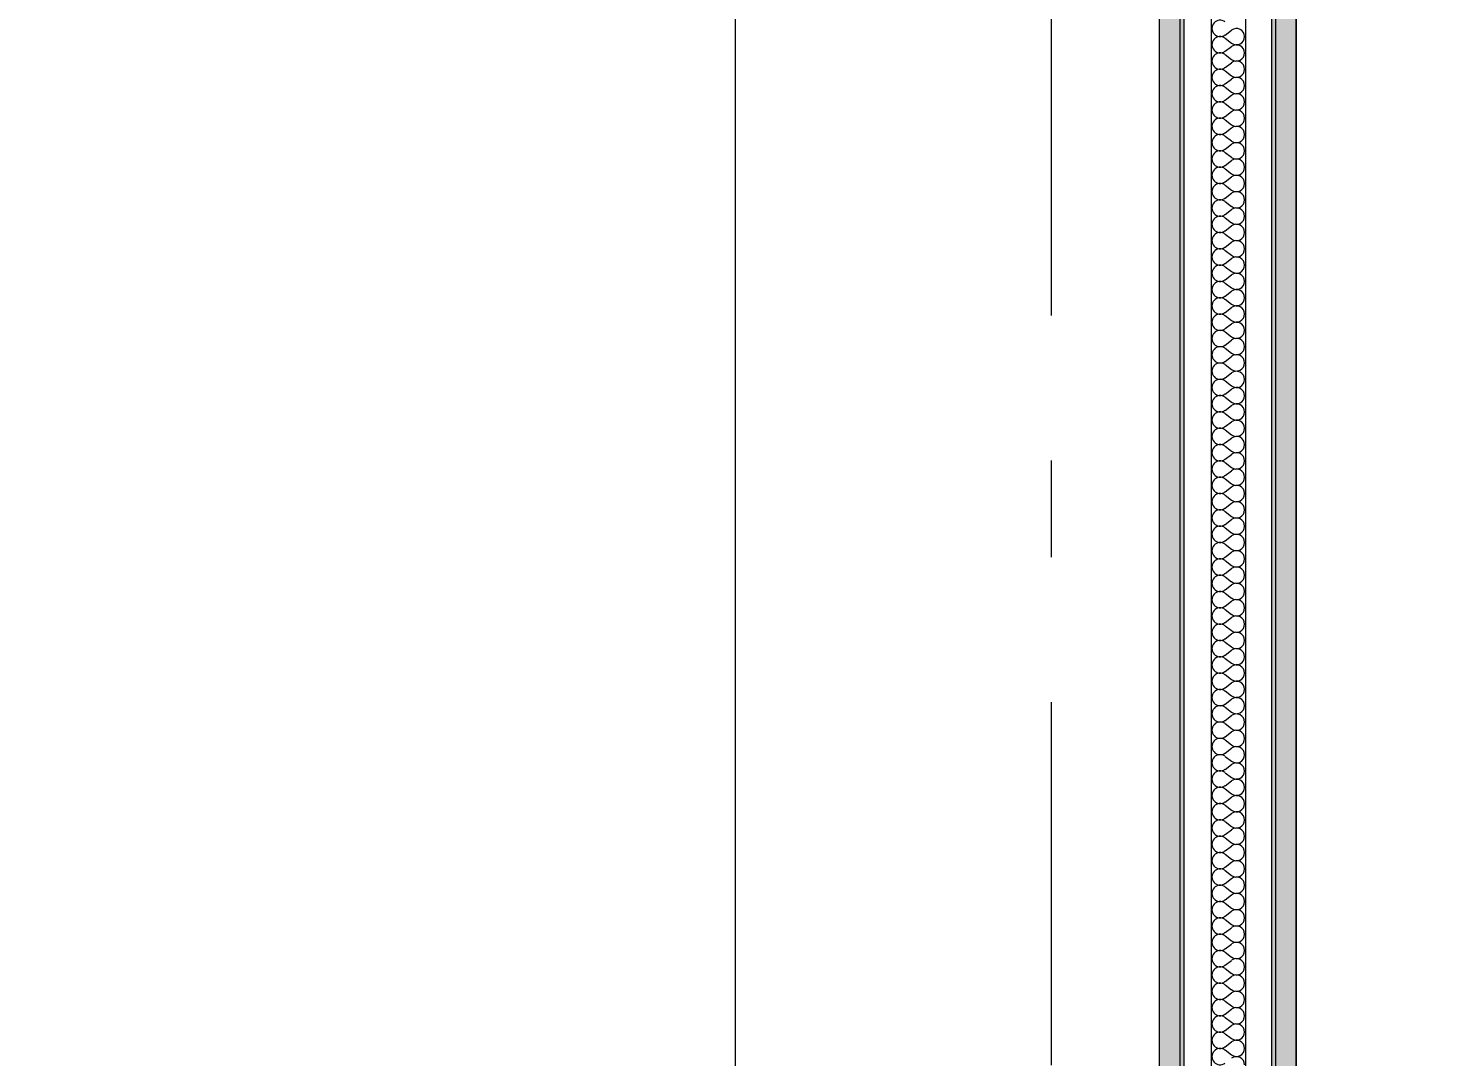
# Model space of a CAD drawing. Header units: millimetres. Extents: x -48147 to 1417267, y -496296 to 18123.
# Drawn here: x 1379785 to 1380822, y -477688 to -476938 of the extents above; entities that cross this region are included whole.
import ezdxf
from ezdxf.enums import TextEntityAlignment as Align

# ---------------------------------------------------------------- set-up
doc = ezdxf.new("R2010")
doc.units = ezdxf.units.MM
doc.header["$MEASUREMENT"] = 0
doc.linetypes.add('Double Dashed', pattern=[546.805537, 264.583325, -105.833328, 70.555556, -105.833328])
doc.linetypes.add('Wipeout_Contour', pattern=[1000, 0, -1000])
for name, color, linetype in [('New_A-15-MG_Structural_Grid_Phase_2', 7, 'Continuous'), ('New_A-25-M_Wall_Int', 7, 'Continuous'), ('New_A-95-D_1_20', 7, 'Continuous')]:
    doc.layers.add(name, color=color, linetype=linetype)
doc.layers.add('New_A-15-MG_Structural_Grid_Phase_2_Pen_No__222', color=7, linetype='Continuous', lineweight=13, true_color=0x65af33)
doc.layers.add('New_A-25-M_Wall_Int_Pen_No__107', color=7, linetype='Continuous', lineweight=15, true_color=0xa6a6a6)
for name, color, linetype, lineweight in [('New_A-25-M_Wall_Int_Pen_No__1', 7, 'Continuous', 13), ('New_A-25-M_Wall_Int_Pen_No__87', 8, 'Continuous', 20), ('New_A-95-D_1_20_Pen_No__1', 7, 'Continuous', 13)]:
    doc.layers.add(name, color=color, linetype=linetype, lineweight=lineweight)
doc.styles.add('GENERATED_STYLE_1', font='')
doc.styles.add('GENERATED_STYLE_2', font='')
doc.styles.get('GENERATED_STYLE_1').set_extended_font_data('Arial')
doc.styles.get('GENERATED_STYLE_2').set_extended_font_data('Swis721 BT')
doc.dimstyles.new('GENERATED_STYLE__4', dxfattribs={"dimtxt": 125, "dimasz": 47.5, "dimexe": 0.18, "dimexo": 50, "dimgap": 0.09, "dimtad": 1, "dimdec": 0, "dimzin": 0, "dimdsep": 46, "dimtxsty": 'GENERATED_STYLE_1', "dimblk": 'ARROWHEAD_2', "dimblk1": 'ARROWHEAD_2', "dimblk2": 'ARROWHEAD_2', "dimcen": 0.09, "dimclrd": 7, "dimclre": 7, "dimclrt": 7, "dimadec": 0, "dimazin": 0, "dimtfac": 1, "dimtdec": 4, "dimtmove": 0, "dimatfit": 3, "dimfxl": 1, "dimtolj": 1, "dimtzin": 0, "dimarcsym": 0})

# ---------------------------------------------------------------- blocks, each defined once
blk = doc.blocks.new('Section Elem_383_2', base_point=(1376122.5, -491272.8))
at = {"color": 254, "linetype": 'Wipeout_Contour', "lineweight": 0, "ltscale": 5824102.288806768}
blk.add_wipeout([(1380301.1, -476147.8), (1370604.6, -476147.8), (1370604.6, -479122.8), (1380301.1, -479122.8)], dxfattribs=at).dxf.layer = 'New_A-25-M_Wall_Int'
blk = doc.blocks.new('Section Elem_398_2', base_point=(1376122.5, -491272.8))
at = {"color": 254, "linetype": 'Wipeout_Contour', "lineweight": 0, "ltscale": 5843006.77766928}
blk.add_wipeout([(1380610.4, -476147.8), (1380301.1, -476147.8), (1380301.1, -479122.8), (1380610.4, -479122.8)], dxfattribs=at).dxf.layer = 'New_A-25-M_Wall_Int'
at = {"layer": 'New_A-25-M_Wall_Int_Pen_No__87', "linetype": 'Continuous'}
blk.add_line((1380301.1, -476147.8), (1380301.1, -479122.8), dxfattribs=at)
blk = doc.blocks.new('Section Elem_399_2', base_point=(1376122.5, -491272.8))
at = {"layer": 'New_A-25-M_Wall_Int_Pen_No__87', "linetype": 'Continuous'}
blk.add_line((1380710.4, -477783.8), (1380710.4, -476664.8), dxfattribs=at)
blk = doc.blocks.new('*X432', base_point=(1376122.5, -491272.8))
at = {"layer": 'New_A-25-M_Wall_Int_Pen_No__107', "linetype": 'Continuous'}
for p, q in [((1380658.5, -476943.1), (1380663.3, -476939.5)), ((1380658.5, -476945.4), (1380663.3, -476949)), ((1380658.5, -476955), (1380663.3, -476951.4)), ((1380658.5, -476957.3), (1380663.3, -476960.9)), ((1380658.5, -476966.9), (1380663.3, -476963.3)), ((1380658.5, -476969.3), (1380663.3, -476972.8)), ((1380658.5, -476978.8), (1380663.3, -476975.2)), ((1380658.5, -476981.2), (1380663.3, -476984.7)), ((1380658.5, -476990.7), (1380663.3, -476987.1)), ((1380658.5, -476993.1), (1380663.3, -476996.6)), ((1380658.5, -477002.6), (1380663.3, -476999)), ((1380658.5, -477005), (1380663.3, -477008.5)), ((1380658.5, -477014.5), (1380663.3, -477010.9)), ((1380658.5, -477016.9), (1380663.3, -477020.4)), ((1380658.5, -477026.4), (1380663.3, -477022.8)), ((1380658.5, -477028.8), (1380663.3, -477032.3)), ((1380658.5, -477038.3), (1380663.3, -477034.7)), ((1380658.5, -477040.7), (1380663.3, -477044.3)), ((1380658.5, -477050.2), (1380663.3, -477046.6)), ((1380658.5, -477052.6), (1380663.3, -477056.2)), ((1380658.5, -477062.1), (1380663.3, -477058.5)), ((1380658.5, -477064.5), (1380663.3, -477068.1)), ((1380658.5, -477074), (1380663.3, -477070.4)), ((1380658.5, -477076.4), (1380663.3, -477080)), ((1380658.5, -477085.9), (1380663.3, -477082.3)), ((1380658.5, -477088.3), (1380663.3, -477091.9)), ((1380658.5, -477097.8), (1380663.3, -477094.3)), ((1380658.5, -477100.2), (1380663.3, -477103.8)), ((1380658.5, -477109.7), (1380663.3, -477106.2)), ((1380658.5, -477112.1), (1380663.3, -477115.7)), ((1380658.5, -477121.6), (1380663.3, -477118.1)), ((1380658.5, -477124), (1380663.3, -477127.6)), ((1380658.5, -477133.5), (1380663.3, -477130)), ((1380658.5, -477135.9), (1380663.3, -477139.5)), ((1380658.5, -477145.4), (1380663.3, -477141.9)), ((1380658.5, -477147.8), (1380663.3, -477151.4)), ((1380658.5, -477157.3), (1380663.3, -477153.8)), ((1380658.5, -477159.7), (1380663.3, -477163.3)), ((1380658.5, -477169.3), (1380663.3, -477165.7)), ((1380658.5, -477171.6), (1380663.3, -477175.2)), ((1380658.5, -477181.2), (1380663.3, -477177.6)), ((1380658.5, -477183.5), (1380663.3, -477187.1)), ((1380658.5, -477193.1), (1380663.3, -477189.5)), ((1380658.5, -477195.4), (1380663.3, -477199)), ((1380658.5, -477205), (1380663.3, -477201.4)), ((1380658.5, -477207.3), (1380663.3, -477210.9)), ((1380658.5, -477216.9), (1380663.3, -477213.3)), ((1380658.5, -477219.3), (1380663.3, -477222.8)), ((1380658.5, -477228.8), (1380663.3, -477225.2)), ((1380658.5, -477231.2), (1380663.3, -477234.7)), ((1380658.5, -477240.7), (1380663.3, -477237.1)), ((1380658.5, -477243.1), (1380663.3, -477246.6)), ((1380658.5, -477252.6), (1380663.3, -477249)), ((1380658.5, -477255), (1380663.3, -477258.5)), ((1380658.5, -477264.5), (1380663.3, -477260.9)), ((1380658.5, -477266.9), (1380663.3, -477270.4)), ((1380658.5, -477276.4), (1380663.3, -477272.8)), ((1380658.5, -477278.8), (1380663.3, -477282.3)), ((1380658.5, -477288.3), (1380663.3, -477284.7)), ((1380658.5, -477290.7), (1380663.3, -477294.3)), ((1380658.5, -477300.2), (1380663.3, -477296.6)), ((1380658.5, -477302.6), (1380663.3, -477306.2)), ((1380658.5, -477312.1), (1380663.3, -477308.5)), ((1380658.5, -477314.5), (1380663.3, -477318.1)), ((1380658.5, -477324), (1380663.3, -477320.4)), ((1380658.5, -477326.4), (1380663.3, -477330)), ((1380658.5, -477335.9), (1380663.3, -477332.3)), ((1380658.5, -477338.3), (1380663.3, -477341.9)), ((1380658.5, -477347.8), (1380663.3, -477344.3)), ((1380658.5, -477350.2), (1380663.3, -477353.8)), ((1380658.5, -477359.7), (1380663.3, -477356.2)), ((1380658.5, -477362.1), (1380663.3, -477365.7)), ((1380658.5, -477371.6), (1380663.3, -477368.1)), ((1380658.5, -477374), (1380663.3, -477377.6)), ((1380658.5, -477383.5), (1380663.3, -477380)), ((1380658.5, -477385.9), (1380663.3, -477389.5)), ((1380658.5, -477395.4), (1380663.3, -477391.9)), ((1380658.5, -477397.8), (1380663.3, -477401.4)), ((1380658.5, -477407.3), (1380663.3, -477403.8)), ((1380658.5, -477409.7), (1380663.3, -477413.3)), ((1380658.5, -477419.3), (1380663.3, -477415.7)), ((1380658.5, -477421.6), (1380663.3, -477425.2)), ((1380658.5, -477431.2), (1380663.3, -477427.6)), ((1380658.5, -477433.5), (1380663.3, -477437.1)), ((1380658.5, -477443.1), (1380663.3, -477439.5)), ((1380658.5, -477445.4), (1380663.3, -477449)), ((1380658.5, -477455), (1380663.3, -477451.4)), ((1380658.5, -477457.3), (1380663.3, -477460.9)), ((1380658.5, -477466.9), (1380663.3, -477463.3)), ((1380658.5, -477469.3), (1380663.3, -477472.8)), ((1380658.5, -477478.8), (1380663.3, -477475.2)), ((1380658.5, -477481.2), (1380663.3, -477484.7)), ((1380658.5, -477490.7), (1380663.3, -477487.1)), ((1380658.5, -477493.1), (1380663.3, -477496.6)), ((1380658.5, -477502.6), (1380663.3, -477499)), ((1380658.5, -477505), (1380663.3, -477508.5)), ((1380658.5, -477514.5), (1380663.3, -477510.9)), ((1380658.5, -477516.9), (1380663.3, -477520.4)), ((1380658.5, -477526.4), (1380663.3, -477522.8)), ((1380658.5, -477528.8), (1380663.3, -477532.3)), ((1380658.5, -477538.3), (1380663.3, -477534.7)), ((1380658.5, -477540.7), (1380663.3, -477544.3)), ((1380658.5, -477550.2), (1380663.3, -477546.6)), ((1380658.5, -477552.6), (1380663.3, -477556.2)), ((1380658.5, -477562.1), (1380663.3, -477558.5)), ((1380658.5, -477564.5), (1380663.3, -477568.1)), ((1380658.5, -477574), (1380663.3, -477570.4)), ((1380658.5, -477576.4), (1380663.3, -477580)), ((1380658.5, -477585.9), (1380663.3, -477582.3)), ((1380658.5, -477588.3), (1380663.3, -477591.9)), ((1380658.5, -477597.8), (1380663.3, -477594.3)), ((1380658.5, -477600.2), (1380663.3, -477603.8)), ((1380658.5, -477609.7), (1380663.3, -477606.2)), ((1380658.5, -477612.1), (1380663.3, -477615.7)), ((1380658.5, -477621.6), (1380663.3, -477618.1)), ((1380658.5, -477624), (1380663.3, -477627.6)), ((1380658.5, -477633.5), (1380663.3, -477630)), ((1380658.5, -477635.9), (1380663.3, -477639.5)), ((1380658.5, -477645.4), (1380663.3, -477641.9)), ((1380658.5, -477647.8), (1380663.3, -477651.4)), ((1380658.5, -477657.3), (1380663.3, -477653.8)), ((1380658.5, -477659.7), (1380663.3, -477663.3)), ((1380658.5, -477669.3), (1380663.3, -477665.7)), ((1380658.5, -477671.6), (1380663.3, -477675.2)), ((1380658.5, -477681.2), (1380663.3, -477677.6)), ((1380658.5, -477683.5), (1380663.3, -477687.1))]:
    blk.add_line(p, q, dxfattribs=at)
for centre, start, end in [((1380654.9, -476938.3), 53.1301, 306.8699), ((1380654.9, -476950.2), 53.1301, 306.8699), ((1380666.8, -476944.3), 0, 126.8699), ((1380666.8, -476944.3), 233.1301, 0), ((1380666.8, -476956.2), 0, 126.8699), ((1380654.9, -476962.1), 53.1301, 306.8699), ((1380666.8, -476956.2), 233.1301, 0), ((1380666.8, -476968.1), 0, 126.8699), ((1380654.9, -476974), 53.1301, 306.8699), ((1380666.8, -476968.1), 233.1301, 0), ((1380666.8, -476980), 0, 126.8699), ((1380654.9, -476985.9), 53.1301, 306.8699), ((1380666.8, -476980), 233.1301, 0), ((1380666.8, -476991.9), 0, 126.8699), ((1380654.9, -476997.8), 53.1301, 306.8699), ((1380666.8, -476991.9), 233.1301, 0), ((1380654.9, -477009.7), 53.1301, 306.8699), ((1380666.8, -477003.8), 0, 126.8699), ((1380666.8, -477003.8), 233.1301, 0), ((1380654.9, -477021.6), 53.1301, 306.8699), ((1380666.8, -477015.7), 0, 126.8699), ((1380666.8, -477015.7), 233.1301, 0), ((1380654.9, -477033.5), 53.1301, 306.8699), ((1380666.8, -477027.6), 0, 126.8699), ((1380666.8, -477027.6), 233.1301, 0), ((1380666.8, -477039.5), 0, 126.8699), ((1380654.9, -477045.4), 53.1301, 306.8699), ((1380666.8, -477039.5), 233.1301, 0), ((1380666.8, -477051.4), 0, 126.8699), ((1380654.9, -477057.3), 53.1301, 306.8699), ((1380666.8, -477051.4), 233.1301, 0), ((1380666.8, -477063.3), 0, 126.8699), ((1380654.9, -477069.3), 53.1301, 306.8699), ((1380666.8, -477063.3), 233.1301, 0), ((1380666.8, -477075.2), 0, 126.8699), ((1380654.9, -477081.2), 53.1301, 306.8699), ((1380666.8, -477075.2), 233.1301, 0), ((1380654.9, -477093.1), 53.1301, 306.8699), ((1380666.8, -477087.1), 0, 126.8699), ((1380666.8, -477087.1), 233.1301, 0), ((1380654.9, -477105), 53.1301, 306.8699), ((1380666.8, -477099), 0, 126.8699), ((1380666.8, -477099), 233.1301, 0), ((1380654.9, -477116.9), 53.1301, 306.8699), ((1380666.8, -477110.9), 0, 126.8699), ((1380666.8, -477110.9), 233.1301, 0), ((1380666.8, -477122.8), 0, 126.8699), ((1380654.9, -477128.8), 53.1301, 306.8699), ((1380666.8, -477122.8), 233.1301, 0), ((1380666.8, -477134.7), 0, 126.8699), ((1380654.9, -477140.7), 53.1301, 306.8699), ((1380666.8, -477134.7), 233.1301, 0), ((1380666.8, -477146.6), 0, 126.8699), ((1380654.9, -477152.6), 53.1301, 306.8699), ((1380666.8, -477146.6), 233.1301, 0), ((1380666.8, -477158.5), 0, 126.8699), ((1380654.9, -477164.5), 53.1301, 306.8699), ((1380666.8, -477158.5), 233.1301, 0), ((1380654.9, -477176.4), 53.1301, 306.8699), ((1380666.8, -477170.4), 0, 126.8699), ((1380666.8, -477170.4), 233.1301, 0), ((1380654.9, -477188.3), 53.1301, 306.8699), ((1380666.8, -477182.3), 0, 126.8699), ((1380666.8, -477182.3), 233.1301, 0), ((1380654.9, -477200.2), 53.1301, 306.8699), ((1380666.8, -477194.3), 0, 126.8699), ((1380666.8, -477194.3), 233.1301, 0), ((1380666.8, -477206.2), 0, 126.8699), ((1380654.9, -477212.1), 53.1301, 306.8699), ((1380666.8, -477206.2), 233.1301, 0), ((1380666.8, -477218.1), 0, 126.8699), ((1380654.9, -477224), 53.1301, 306.8699), ((1380666.8, -477218.1), 233.1301, 0), ((1380666.8, -477230), 0, 126.8699), ((1380654.9, -477235.9), 53.1301, 306.8699), ((1380666.8, -477230), 233.1301, 0), ((1380666.8, -477241.9), 0, 126.8699), ((1380654.9, -477247.8), 53.1301, 306.8699), ((1380666.8, -477241.9), 233.1301, 0), ((1380654.9, -477259.7), 53.1301, 306.8699), ((1380666.8, -477253.8), 0, 126.8699), ((1380666.8, -477253.8), 233.1301, 0), ((1380654.9, -477271.6), 53.1301, 306.8699), ((1380666.8, -477265.7), 0, 126.8699), ((1380666.8, -477265.7), 233.1301, 0), ((1380666.8, -477277.6), 0, 126.8699), ((1380654.9, -477283.5), 53.1301, 306.8699), ((1380666.8, -477277.6), 233.1301, 0), ((1380666.8, -477289.5), 0, 126.8699), ((1380654.9, -477295.4), 53.1301, 306.8699), ((1380666.8, -477289.5), 233.1301, 0), ((1380666.8, -477301.4), 0, 126.8699), ((1380654.9, -477307.3), 53.1301, 306.8699), ((1380666.8, -477301.4), 233.1301, 0), ((1380666.8, -477313.3), 0, 126.8699), ((1380654.9, -477319.3), 53.1301, 306.8699), ((1380666.8, -477313.3), 233.1301, 0), ((1380654.9, -477331.2), 53.1301, 306.8699), ((1380666.8, -477325.2), 0, 126.8699), ((1380666.8, -477325.2), 233.1301, 0), ((1380654.9, -477343.1), 53.1301, 306.8699), ((1380666.8, -477337.1), 0, 126.8699), ((1380666.8, -477337.1), 233.1301, 0), ((1380654.9, -477355), 53.1301, 306.8699), ((1380666.8, -477349), 0, 126.8699), ((1380666.8, -477349), 233.1301, 0), ((1380666.8, -477360.9), 0, 126.8699), ((1380654.9, -477366.9), 53.1301, 306.8699), ((1380666.8, -477360.9), 233.1301, 0), ((1380666.8, -477372.8), 0, 126.8699), ((1380654.9, -477378.8), 53.1301, 306.8699), ((1380666.8, -477372.8), 233.1301, 0), ((1380666.8, -477384.7), 0, 126.8699), ((1380654.9, -477390.7), 53.1301, 306.8699), ((1380666.8, -477384.7), 233.1301, 0), ((1380666.8, -477396.6), 0, 126.8699), ((1380654.9, -477402.6), 53.1301, 306.8699), ((1380666.8, -477396.6), 233.1301, 0), ((1380654.9, -477414.5), 53.1301, 306.8699), ((1380666.8, -477408.5), 0, 126.8699), ((1380666.8, -477408.5), 233.1301, 0), ((1380654.9, -477426.4), 53.1301, 306.8699), ((1380666.8, -477420.4), 0, 126.8699), ((1380666.8, -477420.4), 233.1301, 0), ((1380654.9, -477438.3), 53.1301, 306.8699), ((1380666.8, -477432.3), 0, 126.8699), ((1380666.8, -477432.3), 233.1301, 0), ((1380666.8, -477444.3), 0, 126.8699), ((1380654.9, -477450.2), 53.1301, 306.8699), ((1380666.8, -477444.3), 233.1301, 0), ((1380666.8, -477456.2), 0, 126.8699), ((1380654.9, -477462.1), 53.1301, 306.8699), ((1380666.8, -477456.2), 233.1301, 0), ((1380666.8, -477468.1), 0, 126.8699), ((1380654.9, -477474), 53.1301, 306.8699), ((1380666.8, -477468.1), 233.1301, 0), ((1380666.8, -477480), 0, 126.8699), ((1380654.9, -477485.9), 53.1301, 306.8699), ((1380666.8, -477480), 233.1301, 0), ((1380654.9, -477497.8), 53.1301, 306.8699), ((1380666.8, -477491.9), 0, 126.8699), ((1380666.8, -477491.9), 233.1301, 0), ((1380654.9, -477509.7), 53.1301, 306.8699), ((1380666.8, -477503.8), 0, 126.8699), ((1380666.8, -477503.8), 233.1301, 0), ((1380654.9, -477521.6), 53.1301, 306.8699), ((1380666.8, -477515.7), 0, 126.8699), ((1380666.8, -477515.7), 233.1301, 0), ((1380666.8, -477527.6), 0, 126.8699), ((1380654.9, -477533.5), 53.1301, 306.8699), ((1380666.8, -477527.6), 233.1301, 0), ((1380666.8, -477539.5), 0, 126.8699), ((1380654.9, -477545.4), 53.1301, 306.8699), ((1380666.8, -477539.5), 233.1301, 0), ((1380666.8, -477551.4), 0, 126.8699), ((1380654.9, -477557.3), 53.1301, 306.8699), ((1380666.8, -477551.4), 233.1301, 0), ((1380666.8, -477563.3), 0, 126.8699), ((1380654.9, -477569.3), 53.1301, 306.8699), ((1380666.8, -477563.3), 233.1301, 0), ((1380654.9, -477581.2), 53.1301, 306.8699), ((1380666.8, -477575.2), 0, 126.8699), ((1380666.8, -477575.2), 233.1301, 0), ((1380654.9, -477593.1), 53.1301, 306.8699), ((1380666.8, -477587.1), 0, 126.8699), ((1380666.8, -477587.1), 233.1301, 0), ((1380654.9, -477605), 53.1301, 306.8699), ((1380666.8, -477599), 0, 126.8699), ((1380666.8, -477599), 233.1301, 0), ((1380666.8, -477610.9), 0, 126.8699), ((1380654.9, -477616.9), 53.1301, 306.8699), ((1380666.8, -477610.9), 233.1301, 0), ((1380666.8, -477622.8), 0, 126.8699), ((1380654.9, -477628.8), 53.1301, 306.8699), ((1380666.8, -477622.8), 233.1301, 0), ((1380666.8, -477634.7), 0, 126.8699), ((1380654.9, -477640.7), 53.1301, 306.8699), ((1380666.8, -477634.7), 233.1301, 0), ((1380654.9, -477652.6), 53.1301, 306.8699), ((1380666.8, -477646.6), 0, 126.8699), ((1380666.8, -477646.6), 233.1301, 0), ((1380654.9, -477664.5), 53.1301, 306.8699), ((1380666.8, -477658.5), 0, 126.8699), ((1380666.8, -477658.5), 233.1301, 0), ((1380654.9, -477676.4), 53.1301, 306.8699), ((1380666.8, -477670.4), 0, 126.8699), ((1380666.8, -477670.4), 233.1301, 0), ((1380666.8, -477682.3), 0, 126.8699), ((1380654.9, -477688.3), 53.1301, 306.8699), ((1380666.8, -477682.3), 233.1301, 0), ((1380666.8, -477694.3), 0, 126.8699)]:
    blk.add_arc(centre, 5.95, start, end, dxfattribs=at)
blk = doc.blocks.new('Section Elem_401_2', base_point=(1376122.5, -491272.8))
at = {"layer": 'New_A-25-M_Wall_Int_Pen_No__107', "linetype": 'Continuous'}
blk.add_hatch(color=256, dxfattribs=at).paths.add_polyline_path([(1380625.4, -475339.3), (1380610.4, -475339.3), (1380610.4, -476122.8), (1380616.5, -476122.8), (1380616.5, -476147.8), (1380610.4, -476147.8), (1380610.4, -479122.8), (1380625.4, -479122.8)])
at = {"layer": 'New_A-25-M_Wall_Int_Pen_No__107', "linetype": 'Continuous', "lineweight": 0, "true_color": 0x535353}
blk.add_hatch(color=251, dxfattribs=at).paths.add_polyline_path([(1380628.4, -475339.3), (1380625.4, -475339.3), (1380625.4, -479122.8), (1380628.4, -479122.8)])
at = {"layer": 'New_A-25-M_Wall_Int_Pen_No__1', "linetype": 'Continuous'}
for p, q in [((1380710.4, -475339.3), (1380710.4, -479122.8)), ((1380610.4, -476147.8), (1380610.4, -479122.8))]:
    blk.add_line(p, q, dxfattribs=at)
at = {"color": 254, "linetype": 'Wipeout_Contour', "lineweight": 0, "ltscale": 5843170.35923831}
blk.add_wipeout([(1380648.4, -475339.3), (1380628.4, -475339.3), (1380628.4, -479122.8), (1380648.4, -479122.8)], dxfattribs=at).dxf.layer = 'New_A-25-M_Wall_Int'
at = {"layer": 'New_A-25-M_Wall_Int_Pen_No__1', "linetype": 'Continuous'}
for p, q in [((1380625.4, -475339.3), (1380625.4, -479122.8)), ((1380628.4, -475339.3), (1380628.4, -479122.8))]:
    blk.add_line(p, q, dxfattribs=at)
at = {"color": 254, "linetype": 'Wipeout_Contour', "lineweight": 0, "ltscale": 5843255.421004578}
blk.add_wipeout([(1380673.4, -475339.3), (1380648.4, -475339.3), (1380648.4, -479122.8), (1380673.4, -479122.8)], dxfattribs=at).dxf.layer = 'New_A-25-M_Wall_Int'
at = {"layer": 'New_A-25-M_Wall_Int_Pen_No__1', "linetype": 'Continuous'}
blk.add_line((1380648.4, -475339.3), (1380648.4, -479122.8), dxfattribs=at)
at = {"layer": 'New_A-25-M_Wall_Int'}
blk.add_blockref('*X432', (1376122.5, -491272.8), dxfattribs=at)
at = {"color": 254, "linetype": 'Wipeout_Contour', "lineweight": 0, "ltscale": 5843338.592632441}
blk.add_wipeout([(1380692.4, -475339.3), (1380673.4, -475339.3), (1380673.4, -479122.8), (1380692.4, -479122.8)], dxfattribs=at).dxf.layer = 'New_A-25-M_Wall_Int'
at = {"layer": 'New_A-25-M_Wall_Int_Pen_No__107', "linetype": 'Continuous', "lineweight": 0, "true_color": 0x535353}
blk.add_hatch(color=251, dxfattribs=at).paths.add_polyline_path([(1380695.4, -475339.3), (1380692.4, -475339.3), (1380692.4, -479122.8), (1380695.4, -479122.8)])
at = {"layer": 'New_A-25-M_Wall_Int_Pen_No__107', "linetype": 'Continuous'}
blk.add_hatch(color=256, dxfattribs=at).paths.add_polyline_path([(1380710.4, -475339.3), (1380695.4, -475339.3), (1380695.4, -479122.8), (1380710.4, -479122.8)])
at = {"layer": 'New_A-25-M_Wall_Int_Pen_No__1', "linetype": 'Continuous'}
for p, q in [((1380673.4, -475339.3), (1380673.4, -479122.8)), ((1380692.4, -475339.3), (1380692.4, -479122.8)), ((1380695.4, -475339.3), (1380695.4, -479122.8))]:
    blk.add_line(p, q, dxfattribs=at)
blk = doc.blocks.new('Standard grid marker[3]_2', base_point=(1380531.7, -469868.2))
at = {"layer": 'New_A-15-MG_Structural_Grid_Phase_2_Pen_No__222', "linetype": 'Double Dashed'}
blk.add_line((1380531.7, -470868.2), (1380531.7, -494272.8), dxfattribs=at)
at = {"layer": 'New_A-15-MG_Structural_Grid_Phase_2_Pen_No__222', "style": 'GENERATED_STYLE_2'}
for tag, p in [('AC_MarkerText_1_0', (1380531.7, -469597.6)), ('AC_MarkerText_1_1', (1380531.7, -495502.2))]:
    blk.add_attdef(tag, text='', height=175, rotation=360, dxfattribs=at).set_placement(p, align=Align.MIDDLE_CENTER)
blk = doc.blocks.new('*D838', base_point=(1376122.5, -491272.8))
at = {"layer": 'New_A-95-D_1_20_Pen_No__1', "linetype": 'Continuous'}
for p, q in [((1373776.5, -475522.8), (1373776.5, -475492.3)), ((1373807.8, -475540.9), (1373745.3, -475504.8)), ((1374068.6, -475522.8), (1373729.6, -475522.8)), ((1373776.5, -479122.8), (1373776.5, -475522.8)), ((1373745.3, -479104.8), (1373807.8, -479140.9)), ((1373823.4, -479122.8), (1373729.6, -479122.8))]:
    blk.add_line(p, q, dxfattribs=at)
at = {"layer": 'New_A-95-D_1_20_Pen_No__1', "insert": (1373751.5, -477537.3), "char_height": 125, "attachment_point": 7, "rotation": 90, "style": 'GENERATED_STYLE_1'}
blk.add_mtext('\\A1;{\\fArial|b0|i0|c0|p34;3,600}', dxfattribs=at)
blk = doc.blocks.new('ARROWHEAD_2')
at = {"color": 0, "linetype": 'Continuous', "lineweight": 0}
for p, q in [((-0.378, -0.655), (0.378, 0.655)), ((0, 0), (-1, 0))]:
    blk.add_line(p, q, dxfattribs=at)

msp = doc.modelspace()

# ---------------------------------------------------------------- block references
at = {"layer": 'New_A-25-M_Wall_Int'}
for name in ['Section Elem_399_2', 'Section Elem_383_2']:
    msp.add_blockref(name, (1376122.5, -491272.8), dxfattribs=at)

# ---------------------------------------------------------------- next in the draw order: block references
msp.add_blockref('Section Elem_398_2', (1376122.5, -491272.8), dxfattribs=at)

# ---------------------------------------------------------------- next in the draw order: block references
msp.add_blockref('Section Elem_401_2', (1376122.5, -491272.8), dxfattribs=at)

# ---------------------------------------------------------------- next in the draw order: block references
at = {"layer": 'New_A-15-MG_Structural_Grid_Phase_2', "color": 8, "linetype": 'Continuous', "lineweight": 15}
msp.add_blockref('Standard grid marker[3]_2', (1380531.7, -469868.2), dxfattribs=at)

# ---------------------------------------------------------------- next in the draw order: dimensions: what is measured, and where the dimension line sits
at = {"layer": 'New_A-95-D_1_20', "linetype": 'Continuous'}
dim = msp.add_linear_dim(base=(1373776.5, -475522.8), p1=(1384566.9, -479122.8), p2=(1374118.6, -475522.8), angle=90, dimstyle='GENERATED_STYLE__4', dxfattribs=at)
dim.commit()
dim.dimension.update_dxf_attribs({"geometry": '*D838', "text_midpoint": (1373689, -477300.2), "dimtype": 160, "text_rotation": 90})

doc.saveas('drawing.dxf')
